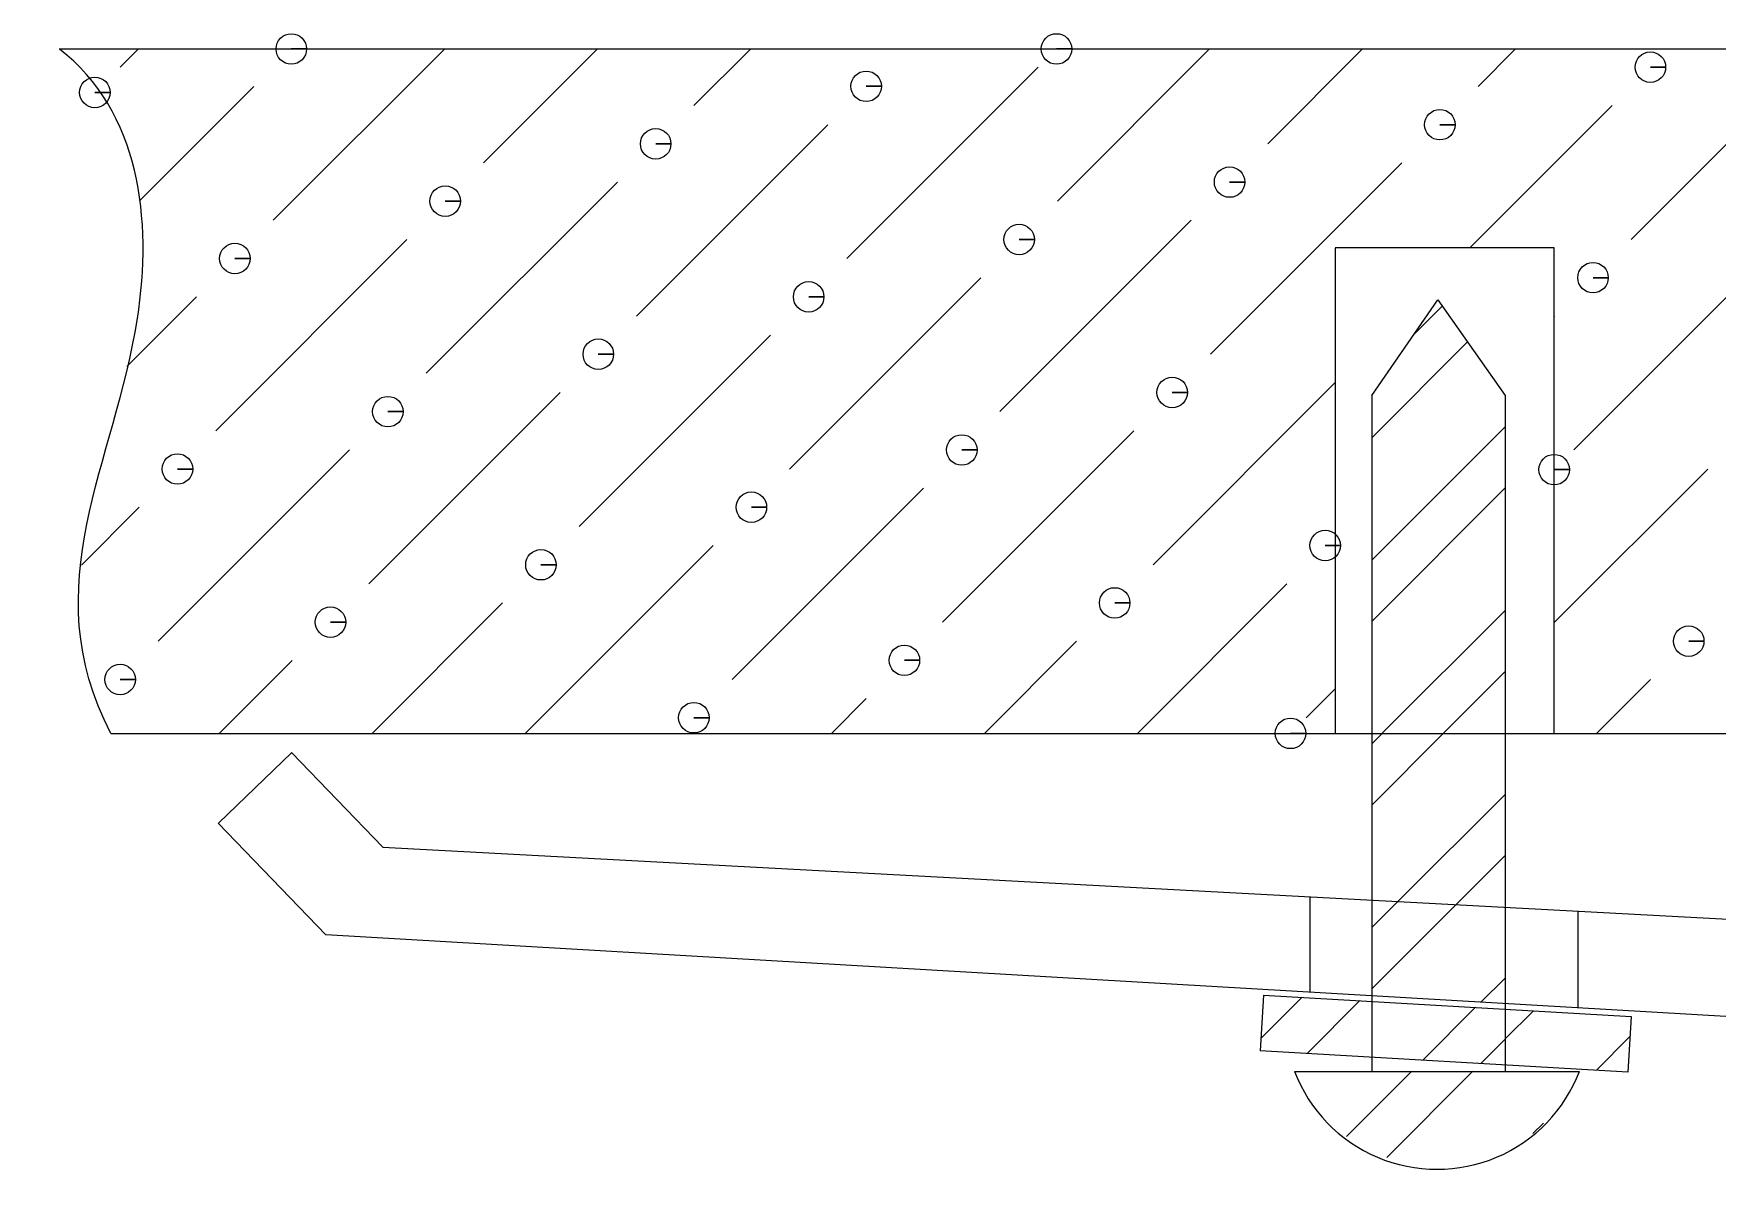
# Model space of a CAD drawing. Extents: x 2941 to 4341, y 9759 to 10726.
# Drawn here: x 3254.32 to 3285.1, y 10201.08 to 10221.91 of the extents above; entities that cross this region are included whole.
import ezdxf

# ---------------------------------------------------------------- set-up
doc = ezdxf.new("R2010")
doc.units = 0
doc.layers.add('尺寸標注', color=1, linetype='CONTINUOUS', lineweight=30)

msp = doc.modelspace()

# ---------------------------------------------------------------- linework, layer by layer
at = {"layer": '尺寸標注', "lineweight": 9}
for points, knots in [([(3259.02837, 10221.63133), (3259.02837, 10221.63133), (3259.30763, 10221.63133), (3259.30763, 10221.63133), (3259.30763, 10221.63133), (3259.30763, 10221.78538), (3259.18243, 10221.91059), (3259.02837, 10221.91059), (3259.02837, 10221.91059), (3258.87486, 10221.91059), (3258.74911, 10221.78538), (3258.74911, 10221.63133), (3258.74911, 10221.63133), (3258.74911, 10221.47781), (3258.87486, 10221.35261), (3259.02837, 10221.35261), (3259.02837, 10221.35261), (3259.18243, 10221.35261), (3259.30763, 10221.47781), (3259.30763, 10221.63133), (3259.30763, 10221.63133), (3259.30763, 10221.63133), (3259.02837, 10221.63133), (3259.02837, 10221.63133)], [0, 0, 0, 0, 0.14285714, 0.14285714, 0.14285714, 0.14285715, 0.28571429, 0.28571429, 0.28571429, 0.2857143, 0.42857143, 0.42857143, 0.42857143, 0.42857144, 0.57142857, 0.57142857, 0.57142857, 0.57142858, 0.71428571, 0.71428571, 0.71428571, 0.71428572, 1, 1, 1, 1]), ([(3273.02038, 10221.63187), (3273.02038, 10221.63187), (3273.29964, 10221.63187), (3273.29964, 10221.63187), (3273.29964, 10221.63187), (3273.29964, 10221.78593), (3273.17444, 10221.91113), (3273.02038, 10221.91113), (3273.02038, 10221.91113), (3272.86687, 10221.91113), (3272.74112, 10221.78593), (3272.74112, 10221.63187), (3272.74112, 10221.63187), (3272.74112, 10221.47836), (3272.86687, 10221.35315), (3273.02038, 10221.35315), (3273.02038, 10221.35315), (3273.17444, 10221.35315), (3273.29964, 10221.47836), (3273.29964, 10221.63187), (3273.29964, 10221.63187), (3273.29964, 10221.63187), (3273.02038, 10221.63187), (3273.02038, 10221.63187)], [0, 0, 0, 0, 0.14285714, 0.14285714, 0.14285714, 0.14285715, 0.28571429, 0.28571429, 0.28571429, 0.2857143, 0.42857143, 0.42857143, 0.42857143, 0.42857144, 0.57142857, 0.57142857, 0.57142857, 0.57142858, 0.71428571, 0.71428571, 0.71428571, 0.71428572, 1, 1, 1, 1]), ([(3255.72838, 10209.11892), (3254.31737, 10211.83588), (3255.80895, 10214.07489), (3256.21505, 10216.70203), (3256.21505, 10216.70203), (3256.49432, 10218.50608), (3256.26024, 10220.49468), (3254.7888, 10221.62915)], [0, 0, 0, 0, 0.33333333, 0.33333333, 0.33333333, 0.33333334, 1, 1, 1, 1]), ([(3283.88062, 10221.29926), (3283.88062, 10221.29926), (3284.15988, 10221.29926), (3284.15988, 10221.29926), (3284.15988, 10221.29926), (3284.15988, 10221.45277), (3284.03467, 10221.57852), (3283.88062, 10221.57852), (3283.88062, 10221.57852), (3283.7271, 10221.57852), (3283.6019, 10221.45277), (3283.6019, 10221.29926), (3283.6019, 10221.29926), (3283.6019, 10221.1452), (3283.7271, 10221.01999), (3283.88062, 10221.01999), (3283.88062, 10221.01999), (3284.03467, 10221.01999), (3284.15988, 10221.1452), (3284.15988, 10221.29926), (3284.15988, 10221.29926), (3284.15988, 10221.29926), (3283.88062, 10221.29926), (3283.88062, 10221.29926)], [0, 0, 0, 0, 0.14285714, 0.14285714, 0.14285714, 0.14285715, 0.28571429, 0.28571429, 0.28571429, 0.2857143, 0.42857143, 0.42857143, 0.42857143, 0.42857144, 0.57142857, 0.57142857, 0.57142857, 0.57142858, 0.71428571, 0.71428571, 0.71428571, 0.71428572, 1, 1, 1, 1]), ([(3269.54021, 10220.94868), (3269.54021, 10220.94868), (3269.81947, 10220.94868), (3269.81947, 10220.94868), (3269.81947, 10220.94868), (3269.81947, 10221.1022), (3269.69372, 10221.22795), (3269.54021, 10221.22795), (3269.54021, 10221.22795), (3269.38615, 10221.22795), (3269.26094, 10221.1022), (3269.26094, 10220.94868), (3269.26094, 10220.94868), (3269.26094, 10220.79462), (3269.38615, 10220.66942), (3269.54021, 10220.66942), (3269.54021, 10220.66942), (3269.69372, 10220.66942), (3269.81947, 10220.79462), (3269.81947, 10220.94868), (3269.81947, 10220.94868), (3269.81947, 10220.94868), (3269.54021, 10220.94868), (3269.54021, 10220.94868)], [0, 0, 0, 0, 0.14285714, 0.14285714, 0.14285714, 0.14285715, 0.28571429, 0.28571429, 0.28571429, 0.2857143, 0.42857143, 0.42857143, 0.42857143, 0.42857144, 0.57142857, 0.57142857, 0.57142857, 0.57142858, 0.71428571, 0.71428571, 0.71428571, 0.71428572, 1, 1, 1, 1]), ([(3255.4366, 10220.83709), (3255.4366, 10220.83709), (3255.71586, 10220.83709), (3255.71586, 10220.83709), (3255.71586, 10220.83709), (3255.71586, 10220.99114), (3255.59066, 10221.11635), (3255.4366, 10221.11635), (3255.4366, 10221.11635), (3255.28309, 10221.11635), (3255.15788, 10220.99114), (3255.15788, 10220.83709), (3255.15788, 10220.83709), (3255.15788, 10220.68357), (3255.28309, 10220.55837), (3255.4366, 10220.55837), (3255.4366, 10220.55837), (3255.59066, 10220.55837), (3255.71586, 10220.68357), (3255.71586, 10220.83709), (3255.71586, 10220.83709), (3255.71586, 10220.83709), (3255.4366, 10220.83709), (3255.4366, 10220.83709)], [0, 0, 0, 0, 0.14285714, 0.14285714, 0.14285714, 0.14285715, 0.28571429, 0.28571429, 0.28571429, 0.2857143, 0.42857143, 0.42857143, 0.42857143, 0.42857144, 0.57142857, 0.57142857, 0.57142857, 0.57142858, 0.71428571, 0.71428571, 0.71428571, 0.71428572, 1, 1, 1, 1]), ([(3280.03245, 10220.24753), (3280.03245, 10220.24753), (3280.31116, 10220.24753), (3280.31116, 10220.24753), (3280.31116, 10220.24753), (3280.31116, 10220.40104), (3280.18596, 10220.52679), (3280.03245, 10220.52679), (3280.03245, 10220.52679), (3279.87839, 10220.52679), (3279.75318, 10220.40104), (3279.75318, 10220.24753), (3279.75318, 10220.24753), (3279.75318, 10220.09402), (3279.87839, 10219.96827), (3280.03245, 10219.96827), (3280.03245, 10219.96827), (3280.18596, 10219.96827), (3280.31116, 10220.09402), (3280.31116, 10220.24753), (3280.31116, 10220.24753), (3280.31116, 10220.24753), (3280.03245, 10220.24753), (3280.03245, 10220.24753)], [0, 0, 0, 0, 0.14285714, 0.14285714, 0.14285714, 0.14285715, 0.28571429, 0.28571429, 0.28571429, 0.2857143, 0.42857143, 0.42857143, 0.42857143, 0.42857144, 0.57142857, 0.57142857, 0.57142857, 0.57142858, 0.71428571, 0.71428571, 0.71428571, 0.71428572, 1, 1, 1, 1]), ([(3265.69149, 10219.89695), (3265.69149, 10219.89695), (3265.97076, 10219.89695), (3265.97076, 10219.89695), (3265.97076, 10219.89695), (3265.97076, 10220.05047), (3265.84555, 10220.17622), (3265.69149, 10220.17622), (3265.69149, 10220.17622), (3265.53798, 10220.17622), (3265.41277, 10220.05047), (3265.41277, 10219.89695), (3265.41277, 10219.89695), (3265.41277, 10219.74344), (3265.53798, 10219.61769), (3265.69149, 10219.61769), (3265.69149, 10219.61769), (3265.84555, 10219.61769), (3265.97076, 10219.74344), (3265.97076, 10219.89695), (3265.97076, 10219.89695), (3265.97076, 10219.89695), (3265.69149, 10219.89695), (3265.69149, 10219.89695)], [0, 0, 0, 0, 0.14285714, 0.14285714, 0.14285714, 0.14285715, 0.28571429, 0.28571429, 0.28571429, 0.2857143, 0.42857143, 0.42857143, 0.42857143, 0.42857144, 0.57142857, 0.57142857, 0.57142857, 0.57142858, 0.71428571, 0.71428571, 0.71428571, 0.71428572, 1, 1, 1, 1]), ([(3276.18645, 10219.19852), (3276.18645, 10219.19852), (3276.46517, 10219.19852), (3276.46517, 10219.19852), (3276.46517, 10219.19852), (3276.46517, 10219.35204), (3276.33997, 10219.47724), (3276.18645, 10219.47724), (3276.18645, 10219.47724), (3276.03239, 10219.47724), (3275.90719, 10219.35204), (3275.90719, 10219.19852), (3275.90719, 10219.19852), (3275.90719, 10219.04447), (3276.03239, 10218.91926), (3276.18645, 10218.91926), (3276.18645, 10218.91926), (3276.33997, 10218.91926), (3276.46517, 10219.04447), (3276.46517, 10219.19852), (3276.46517, 10219.19852), (3276.46517, 10219.19852), (3276.18645, 10219.19852), (3276.18645, 10219.19852)], [0, 0, 0, 0, 0.14285714, 0.14285714, 0.14285714, 0.14285715, 0.28571429, 0.28571429, 0.28571429, 0.2857143, 0.42857143, 0.42857143, 0.42857143, 0.42857144, 0.57142857, 0.57142857, 0.57142857, 0.57142858, 0.71428571, 0.71428571, 0.71428571, 0.71428572, 1, 1, 1, 1]), ([(3261.84387, 10218.85013), (3261.84387, 10218.85013), (3262.12259, 10218.85013), (3262.12259, 10218.85013), (3262.12259, 10218.85013), (3262.12259, 10219.00418), (3261.99738, 10219.12939), (3261.84387, 10219.12939), (3261.84387, 10219.12939), (3261.68981, 10219.12939), (3261.5646, 10219.00418), (3261.5646, 10218.85013), (3261.5646, 10218.85013), (3261.5646, 10218.69661), (3261.68981, 10218.57141), (3261.84387, 10218.57141), (3261.84387, 10218.57141), (3261.99738, 10218.57141), (3262.12259, 10218.69661), (3262.12259, 10218.85013), (3262.12259, 10218.85013), (3262.12259, 10218.85013), (3261.84387, 10218.85013), (3261.84387, 10218.85013)], [0, 0, 0, 0, 0.14285714, 0.14285714, 0.14285714, 0.14285715, 0.28571429, 0.28571429, 0.28571429, 0.2857143, 0.42857143, 0.42857143, 0.42857143, 0.42857144, 0.57142857, 0.57142857, 0.57142857, 0.57142858, 0.71428571, 0.71428571, 0.71428571, 0.71428572, 1, 1, 1, 1]), ([(3272.33774, 10218.14897), (3272.33774, 10218.14897), (3272.61646, 10218.14897), (3272.61646, 10218.14897), (3272.61646, 10218.14897), (3272.61646, 10218.30303), (3272.49125, 10218.42824), (3272.33774, 10218.42824), (3272.33774, 10218.42824), (3272.18368, 10218.42824), (3272.05847, 10218.30303), (3272.05847, 10218.14897), (3272.05847, 10218.14897), (3272.05847, 10217.99546), (3272.18368, 10217.87025), (3272.33774, 10217.87025), (3272.33774, 10217.87025), (3272.49125, 10217.87025), (3272.61646, 10217.99546), (3272.61646, 10218.14897), (3272.61646, 10218.14897), (3272.61646, 10218.14897), (3272.33774, 10218.14897), (3272.33774, 10218.14897)], [0, 0, 0, 0, 0.14285714, 0.14285714, 0.14285714, 0.14285715, 0.28571429, 0.28571429, 0.28571429, 0.2857143, 0.42857143, 0.42857143, 0.42857143, 0.42857144, 0.57142857, 0.57142857, 0.57142857, 0.57142858, 0.71428571, 0.71428571, 0.71428571, 0.71428572, 1, 1, 1, 1]), ([(3257.99679, 10217.80112), (3257.99679, 10217.80112), (3258.27605, 10217.80112), (3258.27605, 10217.80112), (3258.27605, 10217.80112), (3258.27605, 10217.95518), (3258.15084, 10218.08038), (3257.99679, 10218.08038), (3257.99679, 10218.08038), (3257.84327, 10218.08038), (3257.71807, 10217.95518), (3257.71807, 10217.80112), (3257.71807, 10217.80112), (3257.71807, 10217.64761), (3257.84327, 10217.5224), (3257.99679, 10217.5224), (3257.99679, 10217.5224), (3258.15084, 10217.5224), (3258.27605, 10217.64761), (3258.27605, 10217.80112), (3258.27605, 10217.80112), (3258.27605, 10217.80112), (3257.99679, 10217.80112), (3257.99679, 10217.80112)], [0, 0, 0, 0, 0.14285714, 0.14285714, 0.14285714, 0.14285715, 0.28571429, 0.28571429, 0.28571429, 0.2857143, 0.42857143, 0.42857143, 0.42857143, 0.42857144, 0.57142857, 0.57142857, 0.57142857, 0.57142858, 0.71428571, 0.71428571, 0.71428571, 0.71428572, 1, 1, 1, 1]), ([(3282.83161, 10217.45054), (3282.83161, 10217.45054), (3283.11087, 10217.45054), (3283.11087, 10217.45054), (3283.11087, 10217.45054), (3283.11087, 10217.6046), (3282.98567, 10217.72981), (3282.83161, 10217.72981), (3282.83161, 10217.72981), (3282.6781, 10217.72981), (3282.55289, 10217.6046), (3282.55289, 10217.45054), (3282.55289, 10217.45054), (3282.55289, 10217.29703), (3282.6781, 10217.17182), (3282.83161, 10217.17182), (3282.83161, 10217.17182), (3282.98567, 10217.17182), (3283.11087, 10217.29703), (3283.11087, 10217.45054), (3283.11087, 10217.45054), (3283.11087, 10217.45054), (3282.83161, 10217.45054), (3282.83161, 10217.45054)], [0, 0, 0, 0, 0.14285714, 0.14285714, 0.14285714, 0.14285715, 0.28571429, 0.28571429, 0.28571429, 0.2857143, 0.42857143, 0.42857143, 0.42857143, 0.42857144, 0.57142857, 0.57142857, 0.57142857, 0.57142858, 0.71428571, 0.71428571, 0.71428571, 0.71428572, 1, 1, 1, 1]), ([(3268.48902, 10217.09997), (3268.48902, 10217.09997), (3268.76829, 10217.09997), (3268.76829, 10217.09997), (3268.76829, 10217.09997), (3268.76829, 10217.25403), (3268.64308, 10217.37923), (3268.48902, 10217.37923), (3268.48902, 10217.37923), (3268.33551, 10217.37923), (3268.2103, 10217.25403), (3268.2103, 10217.09997), (3268.2103, 10217.09997), (3268.2103, 10216.94645), (3268.33551, 10216.82125), (3268.48902, 10216.82125), (3268.48902, 10216.82125), (3268.64308, 10216.82125), (3268.76829, 10216.94645), (3268.76829, 10217.09997), (3268.76829, 10217.09997), (3268.76829, 10217.09997), (3268.48902, 10217.09997), (3268.48902, 10217.09997)], [0, 0, 0, 0, 0.14285714, 0.14285714, 0.14285714, 0.14285715, 0.28571429, 0.28571429, 0.28571429, 0.2857143, 0.42857143, 0.42857143, 0.42857143, 0.42857144, 0.57142857, 0.57142857, 0.57142857, 0.57142858, 0.71428571, 0.71428571, 0.71428571, 0.71428572, 1, 1, 1, 1]), ([(3264.64249, 10216.05096), (3264.64249, 10216.05096), (3264.92175, 10216.05096), (3264.92175, 10216.05096), (3264.92175, 10216.05096), (3264.92175, 10216.20447), (3264.796, 10216.33022), (3264.64249, 10216.33022), (3264.64249, 10216.33022), (3264.48843, 10216.33022), (3264.36322, 10216.20447), (3264.36322, 10216.05096), (3264.36322, 10216.05096), (3264.36322, 10215.8969), (3264.48843, 10215.7717), (3264.64249, 10215.7717), (3264.64249, 10215.7717), (3264.796, 10215.7717), (3264.92175, 10215.8969), (3264.92175, 10216.05096), (3264.92175, 10216.05096), (3264.92175, 10216.05096), (3264.64249, 10216.05096), (3264.64249, 10216.05096)], [0, 0, 0, 0, 0.14285714, 0.14285714, 0.14285714, 0.14285715, 0.28571429, 0.28571429, 0.28571429, 0.2857143, 0.42857143, 0.42857143, 0.42857143, 0.42857144, 0.57142857, 0.57142857, 0.57142857, 0.57142858, 0.71428571, 0.71428571, 0.71428571, 0.71428572, 1, 1, 1, 1]), ([(3275.1369, 10215.35253), (3275.1369, 10215.35253), (3275.41617, 10215.35253), (3275.41617, 10215.35253), (3275.41617, 10215.35253), (3275.41617, 10215.50604), (3275.29096, 10215.63125), (3275.1369, 10215.63125), (3275.1369, 10215.63125), (3274.98339, 10215.63125), (3274.85818, 10215.50604), (3274.85818, 10215.35253), (3274.85818, 10215.35253), (3274.85818, 10215.19847), (3274.98339, 10215.07327), (3275.1369, 10215.07327), (3275.1369, 10215.07327), (3275.29096, 10215.07327), (3275.41617, 10215.19847), (3275.41617, 10215.35253), (3275.41617, 10215.35253), (3275.41617, 10215.35253), (3275.1369, 10215.35253), (3275.1369, 10215.35253)], [0, 0, 0, 0, 0.14285714, 0.14285714, 0.14285714, 0.14285715, 0.28571429, 0.28571429, 0.28571429, 0.2857143, 0.42857143, 0.42857143, 0.42857143, 0.42857144, 0.57142857, 0.57142857, 0.57142857, 0.57142858, 0.71428571, 0.71428571, 0.71428571, 0.71428572, 1, 1, 1, 1]), ([(3260.79432, 10215.00196), (3260.79432, 10215.00196), (3261.07358, 10215.00196), (3261.07358, 10215.00196), (3261.07358, 10215.00196), (3261.07358, 10215.15547), (3260.94837, 10215.28067), (3260.79432, 10215.28067), (3260.79432, 10215.28067), (3260.6408, 10215.28067), (3260.5156, 10215.15547), (3260.5156, 10215.00196), (3260.5156, 10215.00196), (3260.5156, 10214.8479), (3260.6408, 10214.72269), (3260.79432, 10214.72269), (3260.79432, 10214.72269), (3260.94837, 10214.72269), (3261.07358, 10214.8479), (3261.07358, 10215.00196), (3261.07358, 10215.00196), (3261.07358, 10215.00196), (3260.79432, 10215.00196), (3260.79432, 10215.00196)], [0, 0, 0, 0, 0.14285714, 0.14285714, 0.14285714, 0.14285715, 0.28571429, 0.28571429, 0.28571429, 0.2857143, 0.42857143, 0.42857143, 0.42857143, 0.42857144, 0.57142857, 0.57142857, 0.57142857, 0.57142858, 0.71428571, 0.71428571, 0.71428571, 0.71428572, 1, 1, 1, 1]), ([(3271.28873, 10214.3008), (3271.28873, 10214.3008), (3271.56745, 10214.3008), (3271.56745, 10214.3008), (3271.56745, 10214.3008), (3271.56745, 10214.45432), (3271.44224, 10214.57952), (3271.28873, 10214.57952), (3271.28873, 10214.57952), (3271.13467, 10214.57952), (3271.00947, 10214.45432), (3271.00947, 10214.3008), (3271.00947, 10214.3008), (3271.00947, 10214.14675), (3271.13467, 10214.02154), (3271.28873, 10214.02154), (3271.28873, 10214.02154), (3271.44224, 10214.02154), (3271.56745, 10214.14675), (3271.56745, 10214.3008), (3271.56745, 10214.3008), (3271.56745, 10214.3008), (3271.28873, 10214.3008), (3271.28873, 10214.3008)], [0, 0, 0, 0, 0.14285714, 0.14285714, 0.14285714, 0.14285715, 0.28571429, 0.28571429, 0.28571429, 0.2857143, 0.42857143, 0.42857143, 0.42857143, 0.42857144, 0.57142857, 0.57142857, 0.57142857, 0.57142858, 0.71428571, 0.71428571, 0.71428571, 0.71428572, 1, 1, 1, 1]), ([(3256.94615, 10213.95241), (3256.94615, 10213.95241), (3257.22487, 10213.95241), (3257.22487, 10213.95241), (3257.22487, 10213.95241), (3257.22487, 10214.10646), (3257.09966, 10214.23167), (3256.94615, 10214.23167), (3256.94615, 10214.23167), (3256.79209, 10214.23167), (3256.66688, 10214.10646), (3256.66688, 10213.95241), (3256.66688, 10213.95241), (3256.66688, 10213.79889), (3256.79209, 10213.67369), (3256.94615, 10213.67369), (3256.94615, 10213.67369), (3257.09966, 10213.67369), (3257.22487, 10213.79889), (3257.22487, 10213.95241), (3257.22487, 10213.95241), (3257.22487, 10213.95241), (3256.94615, 10213.95241), (3256.94615, 10213.95241)], [0, 0, 0, 0, 0.14285714, 0.14285714, 0.14285714, 0.14285715, 0.28571429, 0.28571429, 0.28571429, 0.2857143, 0.42857143, 0.42857143, 0.42857143, 0.42857144, 0.57142857, 0.57142857, 0.57142857, 0.57142858, 0.71428571, 0.71428571, 0.71428571, 0.71428572, 1, 1, 1, 1]), ([(3282.12175, 10213.94097), (3282.12175, 10213.94097), (3282.40101, 10213.94097), (3282.40101, 10213.94097), (3282.40101, 10213.94097), (3282.40101, 10214.09503), (3282.27526, 10214.22024), (3282.12175, 10214.22024), (3282.12175, 10214.22024), (3281.96769, 10214.22024), (3281.84248, 10214.09503), (3281.84248, 10213.94097), (3281.84248, 10213.94097), (3281.84248, 10213.78746), (3281.96769, 10213.66225), (3282.12175, 10213.66225), (3282.12175, 10213.66225), (3282.27526, 10213.66225), (3282.40101, 10213.78746), (3282.40101, 10213.94097), (3282.40101, 10213.94097), (3282.40101, 10213.94097), (3282.12175, 10213.94097), (3282.12175, 10213.94097)], [0, 0, 0, 0, 0.14285714, 0.14285714, 0.14285714, 0.14285715, 0.28571429, 0.28571429, 0.28571429, 0.2857143, 0.42857143, 0.42857143, 0.42857143, 0.42857144, 0.57142857, 0.57142857, 0.57142857, 0.57142858, 0.71428571, 0.71428571, 0.71428571, 0.71428572, 1, 1, 1, 1]), ([(3267.44165, 10213.25398), (3267.44165, 10213.25398), (3267.72091, 10213.25398), (3267.72091, 10213.25398), (3267.72091, 10213.25398), (3267.72091, 10213.40803), (3267.59571, 10213.53324), (3267.44165, 10213.53324), (3267.44165, 10213.53324), (3267.28814, 10213.53324), (3267.16293, 10213.40803), (3267.16293, 10213.25398), (3267.16293, 10213.25398), (3267.16293, 10213.10046), (3267.28814, 10212.97471), (3267.44165, 10212.97471), (3267.44165, 10212.97471), (3267.59571, 10212.97471), (3267.72091, 10213.10046), (3267.72091, 10213.25398), (3267.72091, 10213.25398), (3267.72091, 10213.25398), (3267.44165, 10213.25398), (3267.44165, 10213.25398)], [0, 0, 0, 0, 0.14285714, 0.14285714, 0.14285714, 0.14285715, 0.28571429, 0.28571429, 0.28571429, 0.2857143, 0.42857143, 0.42857143, 0.42857143, 0.42857144, 0.57142857, 0.57142857, 0.57142857, 0.57142858, 0.71428571, 0.71428571, 0.71428571, 0.71428572, 1, 1, 1, 1]), ([(3277.93389, 10212.55282), (3277.93389, 10212.55282), (3278.21315, 10212.55282), (3278.21315, 10212.55282), (3278.21315, 10212.55282), (3278.21315, 10212.70688), (3278.08795, 10212.83209), (3277.93389, 10212.83209), (3277.93389, 10212.83209), (3277.78038, 10212.83209), (3277.65517, 10212.70688), (3277.65517, 10212.55282), (3277.65517, 10212.55282), (3277.65517, 10212.39931), (3277.78038, 10212.2741), (3277.93389, 10212.2741), (3277.93389, 10212.2741), (3278.08795, 10212.2741), (3278.21315, 10212.39931), (3278.21315, 10212.55282), (3278.21315, 10212.55282), (3278.21315, 10212.55282), (3277.93389, 10212.55282), (3277.93389, 10212.55282)], [0, 0, 0, 0, 0.14285714, 0.14285714, 0.14285714, 0.14285715, 0.28571429, 0.28571429, 0.28571429, 0.2857143, 0.42857143, 0.42857143, 0.42857143, 0.42857144, 0.57142857, 0.57142857, 0.57142857, 0.57142858, 0.71428571, 0.71428571, 0.71428571, 0.71428572, 1, 1, 1, 1]), ([(3263.59348, 10212.20225), (3263.59348, 10212.20225), (3263.8722, 10212.20225), (3263.8722, 10212.20225), (3263.8722, 10212.20225), (3263.8722, 10212.3563), (3263.74699, 10212.48151), (3263.59348, 10212.48151), (3263.59348, 10212.48151), (3263.43942, 10212.48151), (3263.31422, 10212.3563), (3263.31422, 10212.20225), (3263.31422, 10212.20225), (3263.31422, 10212.04873), (3263.43942, 10211.92353), (3263.59348, 10211.92353), (3263.59348, 10211.92353), (3263.74699, 10211.92353), (3263.8722, 10212.04873), (3263.8722, 10212.20225), (3263.8722, 10212.20225), (3263.8722, 10212.20225), (3263.59348, 10212.20225), (3263.59348, 10212.20225)], [0, 0, 0, 0, 0.14285714, 0.14285714, 0.14285714, 0.14285715, 0.28571429, 0.28571429, 0.28571429, 0.2857143, 0.42857143, 0.42857143, 0.42857143, 0.42857144, 0.57142857, 0.57142857, 0.57142857, 0.57142858, 0.71428571, 0.71428571, 0.71428571, 0.71428572, 1, 1, 1, 1]), ([(3274.08517, 10211.50382), (3274.08517, 10211.50382), (3274.36444, 10211.50382), (3274.36444, 10211.50382), (3274.36444, 10211.50382), (3274.36444, 10211.65733), (3274.23923, 10211.78308), (3274.08517, 10211.78308), (3274.08517, 10211.78308), (3273.93166, 10211.78308), (3273.80646, 10211.65733), (3273.80646, 10211.50382), (3273.80646, 10211.50382), (3273.80646, 10211.34976), (3273.93166, 10211.22455), (3274.08517, 10211.22455), (3274.08517, 10211.22455), (3274.23923, 10211.22455), (3274.36444, 10211.34976), (3274.36444, 10211.50382), (3274.36444, 10211.50382), (3274.36444, 10211.50382), (3274.08517, 10211.50382), (3274.08517, 10211.50382)], [0, 0, 0, 0, 0.14285714, 0.14285714, 0.14285714, 0.14285715, 0.28571429, 0.28571429, 0.28571429, 0.2857143, 0.42857143, 0.42857143, 0.42857143, 0.42857144, 0.57142857, 0.57142857, 0.57142857, 0.57142858, 0.71428571, 0.71428571, 0.71428571, 0.71428572, 1, 1, 1, 1]), ([(3259.74477, 10211.15324), (3259.74477, 10211.15324), (3260.02403, 10211.15324), (3260.02403, 10211.15324), (3260.02403, 10211.15324), (3260.02403, 10211.30675), (3259.89828, 10211.4325), (3259.74477, 10211.4325), (3259.74477, 10211.4325), (3259.59071, 10211.4325), (3259.4655, 10211.30675), (3259.4655, 10211.15324), (3259.4655, 10211.15324), (3259.4655, 10210.99918), (3259.59071, 10210.87398), (3259.74477, 10210.87398), (3259.74477, 10210.87398), (3259.89828, 10210.87398), (3260.02403, 10210.99918), (3260.02403, 10211.15324), (3260.02403, 10211.15324), (3260.02403, 10211.15324), (3259.74477, 10211.15324), (3259.74477, 10211.15324)], [0, 0, 0, 0, 0.14285714, 0.14285714, 0.14285714, 0.14285715, 0.28571429, 0.28571429, 0.28571429, 0.2857143, 0.42857143, 0.42857143, 0.42857143, 0.42857144, 0.57142857, 0.57142857, 0.57142857, 0.57142858, 0.71428571, 0.71428571, 0.71428571, 0.71428572, 1, 1, 1, 1]), ([(3284.58177, 10210.80539), (3284.58177, 10210.80539), (3284.86103, 10210.80539), (3284.86103, 10210.80539), (3284.86103, 10210.80539), (3284.86103, 10210.9589), (3284.73582, 10211.08411), (3284.58177, 10211.08411), (3284.58177, 10211.08411), (3284.42825, 10211.08411), (3284.30305, 10210.9589), (3284.30305, 10210.80539), (3284.30305, 10210.80539), (3284.30305, 10210.65133), (3284.42825, 10210.52612), (3284.58177, 10210.52612), (3284.58177, 10210.52612), (3284.73582, 10210.52612), (3284.86103, 10210.65133), (3284.86103, 10210.80539), (3284.86103, 10210.80539), (3284.86103, 10210.80539), (3284.58177, 10210.80539), (3284.58177, 10210.80539)], [0, 0, 0, 0, 0.14285714, 0.14285714, 0.14285714, 0.14285715, 0.28571429, 0.28571429, 0.28571429, 0.2857143, 0.42857143, 0.42857143, 0.42857143, 0.42857144, 0.57142857, 0.57142857, 0.57142857, 0.57142858, 0.71428571, 0.71428571, 0.71428571, 0.71428572, 1, 1, 1, 1]), ([(3270.23918, 10210.45481), (3270.23918, 10210.45481), (3270.51844, 10210.45481), (3270.51844, 10210.45481), (3270.51844, 10210.45481), (3270.51844, 10210.60832), (3270.39324, 10210.73353), (3270.23918, 10210.73353), (3270.23918, 10210.73353), (3270.08567, 10210.73353), (3269.96046, 10210.60832), (3269.96046, 10210.45481), (3269.96046, 10210.45481), (3269.96046, 10210.30075), (3270.08567, 10210.17555), (3270.23918, 10210.17555), (3270.23918, 10210.17555), (3270.39324, 10210.17555), (3270.51844, 10210.30075), (3270.51844, 10210.45481), (3270.51844, 10210.45481), (3270.51844, 10210.45481), (3270.23918, 10210.45481), (3270.23918, 10210.45481)], [0, 0, 0, 0, 0.14285714, 0.14285714, 0.14285714, 0.14285715, 0.28571429, 0.28571429, 0.28571429, 0.2857143, 0.42857143, 0.42857143, 0.42857143, 0.42857144, 0.57142857, 0.57142857, 0.57142857, 0.57142858, 0.71428571, 0.71428571, 0.71428571, 0.71428572, 1, 1, 1, 1]), ([(3255.89877, 10210.10424), (3255.89877, 10210.10424), (3256.17749, 10210.10424), (3256.17749, 10210.10424), (3256.17749, 10210.10424), (3256.17749, 10210.25775), (3256.05229, 10210.38295), (3255.89877, 10210.38295), (3255.89877, 10210.38295), (3255.74472, 10210.38295), (3255.61951, 10210.25775), (3255.61951, 10210.10424), (3255.61951, 10210.10424), (3255.61951, 10209.95018), (3255.74472, 10209.82497), (3255.89877, 10209.82497), (3255.89877, 10209.82497), (3256.05229, 10209.82497), (3256.17749, 10209.95018), (3256.17749, 10210.10424), (3256.17749, 10210.10424), (3256.17749, 10210.10424), (3255.89877, 10210.10424), (3255.89877, 10210.10424)], [0, 0, 0, 0, 0.14285714, 0.14285714, 0.14285714, 0.14285715, 0.28571429, 0.28571429, 0.28571429, 0.2857143, 0.42857143, 0.42857143, 0.42857143, 0.42857144, 0.57142857, 0.57142857, 0.57142857, 0.57142858, 0.71428571, 0.71428571, 0.71428571, 0.71428572, 1, 1, 1, 1]), ([(3266.39101, 10209.40526), (3266.39101, 10209.40526), (3266.66973, 10209.40526), (3266.66973, 10209.40526), (3266.66973, 10209.40526), (3266.66973, 10209.55932), (3266.54452, 10209.68452), (3266.39101, 10209.68452), (3266.39101, 10209.68452), (3266.23695, 10209.68452), (3266.11175, 10209.55932), (3266.11175, 10209.40526), (3266.11175, 10209.40526), (3266.11175, 10209.25175), (3266.23695, 10209.12654), (3266.39101, 10209.12654), (3266.39101, 10209.12654), (3266.54452, 10209.12654), (3266.66973, 10209.25175), (3266.66973, 10209.40526), (3266.66973, 10209.40526), (3266.66973, 10209.40526), (3266.39101, 10209.40526), (3266.39101, 10209.40526)], [0, 0, 0, 0, 0.14285714, 0.14285714, 0.14285714, 0.14285715, 0.28571429, 0.28571429, 0.28571429, 0.2857143, 0.42857143, 0.42857143, 0.42857143, 0.42857144, 0.57142857, 0.57142857, 0.57142857, 0.57142858, 0.71428571, 0.71428571, 0.71428571, 0.71428572, 1, 1, 1, 1]), ([(3277.29969, 10209.11946), (3277.29969, 10209.11946), (3277.57896, 10209.11946), (3277.57896, 10209.11946), (3277.57896, 10209.11946), (3277.57896, 10209.27298), (3277.45375, 10209.39873), (3277.29969, 10209.39873), (3277.29969, 10209.39873), (3277.14618, 10209.39873), (3277.02098, 10209.27298), (3277.02098, 10209.11946), (3277.02098, 10209.11946), (3277.02098, 10208.96595), (3277.14618, 10208.8402), (3277.29969, 10208.8402), (3277.29969, 10208.8402), (3277.45375, 10208.8402), (3277.57896, 10208.96595), (3277.57896, 10209.11946), (3277.57896, 10209.11946), (3277.57896, 10209.11946), (3277.29969, 10209.11946), (3277.29969, 10209.11946)], [0, 0, 0, 0, 0.14285714, 0.14285714, 0.14285714, 0.14285715, 0.28571429, 0.28571429, 0.28571429, 0.2857143, 0.42857143, 0.42857143, 0.42857143, 0.42857144, 0.57142857, 0.57142857, 0.57142857, 0.57142858, 0.71428571, 0.71428571, 0.71428571, 0.71428572, 1, 1, 1, 1]), ([(3277.37264, 10202.93975), (3277.64265, 10202.23206), (3278.19192, 10201.66537), (3278.88872, 10201.37032), (3278.88872, 10201.37032), (3279.58497, 10201.07636), (3280.37104, 10201.07636), (3281.06947, 10201.37032), (3281.06947, 10201.37032), (3281.76627, 10201.66537), (3282.31282, 10202.23206), (3282.58283, 10202.93975)], [0, 0, 0, 0, 0.25, 0.25, 0.25, 0.25000001, 0.5, 0.5, 0.5, 0.50000001, 1, 1, 1, 1])]:
    msp.add_open_spline(points, degree=3, knots=knots, dxfattribs=at)
for points in [[(3311.14334, 10221.62915), (3311.14334, 10221.62915), (3254.78608, 10221.62915), (3254.78608, 10221.62915)], [(3255.89823, 10221.29871), (3255.89823, 10221.29871), (3256.23084, 10221.63078), (3256.23084, 10221.63078)], [(3258.69467, 10218.49901), (3258.69467, 10218.49901), (3261.82699, 10221.63078), (3261.82699, 10221.63078)], [(3262.54339, 10219.54856), (3262.54339, 10219.54856), (3264.62398, 10221.63078), (3264.62398, 10221.63078)], [(3266.38992, 10220.59756), (3266.38992, 10220.59756), (3267.42369, 10221.63078), (3267.42369, 10221.63078)], [(3273.03726, 10218.84958), (3273.03726, 10218.84958), (3275.819, 10221.63133), (3275.819, 10221.63133)], [(3276.88434, 10219.89641), (3276.88434, 10219.89641), (3278.61599, 10221.63133), (3278.61599, 10221.63133)], [(3280.73251, 10220.94814), (3280.73251, 10220.94814), (3281.4157, 10221.63133), (3281.4157, 10221.63133)], [(3283.53167, 10218.14843), (3283.53167, 10218.14843), (3287.01185, 10221.63133), (3287.01185, 10221.63133)], [(3269.18963, 10217.80058), (3269.18963, 10217.80058), (3272.68777, 10221.29871), (3272.68777, 10221.29871)], [(3256.25534, 10218.85611), (3256.25534, 10218.85611), (3258.34518, 10220.94814), (3258.34518, 10220.94814)], [(3280.57845, 10217.99655), (3280.57845, 10217.99655), (3283.18164, 10220.59756), (3283.18164, 10220.59756)], [(3265.34092, 10216.74885), (3265.34092, 10216.74885), (3268.83906, 10220.24699), (3268.83906, 10220.24699)], [(3275.83479, 10216.05042), (3275.83479, 10216.05042), (3279.33293, 10219.54856), (3279.33293, 10219.54856)], [(3261.49438, 10215.70202), (3261.49438, 10215.70202), (3264.99252, 10219.19798), (3264.99252, 10219.19798)], [(3271.98662, 10215.00141), (3271.98662, 10215.00141), (3275.48639, 10218.49901), (3275.48639, 10218.49901)], [(3257.64567, 10214.65084), (3257.64567, 10214.65084), (3261.1438, 10218.14843), (3261.1438, 10218.14843)], [(3282.1212, 10217.99492), (3282.1212, 10217.99492), (3278.11408, 10217.99492), (3278.11408, 10217.99492)], [(3278.11408, 10217.99219), (3278.11408, 10217.99219), (3278.11408, 10209.11674), (3278.11408, 10209.11674)], [(3282.1212, 10209.11892), (3282.1212, 10209.11892), (3282.1212, 10217.99492), (3282.1212, 10217.99492)], [(3282.48049, 10214.30026), (3282.48049, 10214.30026), (3285.97863, 10217.80058), (3285.97863, 10217.80058)], [(3268.13954, 10213.95186), (3268.13954, 10213.95186), (3271.63767, 10217.45), (3271.63767, 10217.45)], [(3256.02071, 10215.82505), (3256.02071, 10215.82505), (3257.29563, 10217.09942), (3257.29563, 10217.09942)], [(3278.79019, 10215.29809), (3278.79019, 10215.29809), (3279.99107, 10217.04553), (3279.99107, 10217.04553)], [(3279.56537, 10216.42277), (3279.56537, 10216.42277), (3280.07382, 10216.9323), (3280.07382, 10216.9323)], [(3279.99379, 10217.0439), (3279.99379, 10217.0439), (3281.22571, 10215.29592), (3281.22571, 10215.29592)], [(3282.1212, 10216.74014), (3282.1212, 10216.74014), (3282.13263, 10216.74885), (3282.13263, 10216.74885)], [(3264.29191, 10212.90285), (3264.29191, 10212.90285), (3267.79005, 10216.40099), (3267.79005, 10216.40099)], [(3278.79291, 10214.53053), (3278.79291, 10214.53053), (3280.53871, 10216.27579), (3280.53871, 10216.27579)], [(3260.4432, 10211.85385), (3260.4432, 10211.85385), (3263.94297, 10215.35144), (3263.94297, 10215.35144)], [(3274.78578, 10212.2017), (3274.78578, 10212.2017), (3278.11408, 10215.53272), (3278.11408, 10215.53272)], [(3278.79019, 10215.29809), (3278.79019, 10215.29809), (3278.79019, 10202.94247), (3278.79019, 10202.94247)], [(3281.22571, 10215.29592), (3281.22571, 10215.29592), (3281.22571, 10202.93975), (3281.22571, 10202.93975)], [(3278.79291, 10212.2937), (3278.79291, 10212.2937), (3281.22571, 10214.7265), (3281.22571, 10214.7265)], [(3270.93707, 10211.1527), (3270.93707, 10211.1527), (3274.43521, 10214.65084), (3274.43521, 10214.65084)], [(3256.59666, 10210.8043), (3256.59666, 10210.8043), (3260.0948, 10214.30026), (3260.0948, 10214.30026)], [(3282.1212, 10211.14344), (3282.1212, 10211.14344), (3284.92962, 10213.95186), (3284.92962, 10213.95186)], [(3267.09053, 10210.10369), (3267.09053, 10210.10369), (3270.58867, 10213.60128), (3270.58867, 10213.60128)], [(3278.79291, 10211.17284), (3278.79291, 10211.17284), (3281.22571, 10213.60564), (3281.22571, 10213.60564)], [(3255.19054, 10212.19735), (3255.19054, 10212.19735), (3256.24608, 10213.25343), (3256.24608, 10213.25343)], [(3263.30714, 10209.11892), (3263.30714, 10209.11892), (3266.7405, 10212.55228), (3266.7405, 10212.55228)], [(3274.49999, 10209.11892), (3274.49999, 10209.11892), (3277.23491, 10211.85385), (3277.23491, 10211.85385)], [(3260.50798, 10209.11892), (3260.50798, 10209.11892), (3262.89233, 10211.50327), (3262.89233, 10211.50327)], [(3278.978, 10209.1211), (3278.978, 10209.1211), (3281.22571, 10211.36881), (3281.22571, 10211.36881)], [(3271.703, 10209.11892), (3271.703, 10209.11892), (3273.3862, 10210.8043), (3273.3862, 10210.8043)], [(3257.71099, 10209.11892), (3257.71099, 10209.11892), (3259.04525, 10210.45372), (3259.04525, 10210.45372)], [(3280.09886, 10209.1211), (3280.09886, 10209.1211), (3281.22571, 10210.24849), (3281.22571, 10210.24849)], [(3282.89585, 10209.11892), (3282.89585, 10209.11892), (3283.88007, 10210.10369), (3283.88007, 10210.10369)], [(3277.58495, 10209.40472), (3277.58495, 10209.40472), (3278.11408, 10209.93548), (3278.11408, 10209.93548)], [(3268.90384, 10209.11892), (3268.90384, 10209.11892), (3269.53966, 10209.75529), (3269.53966, 10209.75529)], [(3255.72566, 10209.11892), (3255.72566, 10209.11892), (3313.23319, 10209.11892), (3313.23319, 10209.11892)], [(3278.79291, 10208.93383), (3278.79291, 10208.93383), (3278.98017, 10209.1211), (3278.98017, 10209.1211)], [(3278.79291, 10207.81352), (3278.79291, 10207.81352), (3280.09886, 10209.1211), (3280.09886, 10209.1211)], [(3259.03654, 10208.76834), (3259.03654, 10208.76834), (3257.6952, 10207.476), (3257.6952, 10207.476)], [(3260.6996, 10207.04051), (3260.6996, 10207.04051), (3259.0349, 10208.77052), (3259.0349, 10208.77052)], [(3279.26597, 10206.04975), (3279.26597, 10206.04975), (3281.22843, 10208.00949), (3281.22843, 10208.00949)], [(3257.69248, 10207.47818), (3257.69248, 10207.47818), (3259.6593, 10205.43515), (3259.6593, 10205.43515)], [(3260.6996, 10207.04051), (3260.6996, 10207.04051), (3299.99513, 10204.93542), (3299.99513, 10204.93542)], [(3280.32858, 10205.9915), (3280.32858, 10205.9915), (3281.22843, 10206.89135), (3281.22843, 10206.89135)], [(3277.65626, 10206.13195), (3277.65626, 10206.13195), (3277.65626, 10204.38614), (3277.65626, 10204.38614)], [(3278.79291, 10205.57669), (3278.79291, 10205.57669), (3279.26597, 10206.04975), (3279.26597, 10206.04975)], [(3278.79291, 10204.45582), (3278.79291, 10204.45582), (3280.32858, 10205.9915), (3280.32858, 10205.9915)], [(3282.55398, 10205.87065), (3282.55398, 10205.87065), (3282.55398, 10204.10253), (3282.55398, 10204.10253)], [(3300.82966, 10203.03828), (3300.82966, 10203.03828), (3259.6593, 10205.43515), (3259.6593, 10205.43515)], [(3280.7815, 10204.20759), (3280.7815, 10204.20759), (3281.22843, 10204.6518), (3281.22843, 10204.6518)], [(3276.80377, 10204.33334), (3276.80377, 10204.33334), (3276.74552, 10203.31482), (3276.74552, 10203.31482)], [(3276.75913, 10203.54291), (3276.75913, 10203.54291), (3277.51146, 10204.29523), (3277.51146, 10204.29523)], [(3276.80377, 10204.33334), (3276.80377, 10204.33334), (3283.52949, 10203.94194), (3283.52949, 10203.94194)], [(3277.60509, 10203.268), (3277.60509, 10203.268), (3278.56917, 10204.23481), (3278.56917, 10204.23481)], [(3279.72161, 10203.1477), (3279.72161, 10203.1477), (3280.68569, 10204.11233), (3280.68569, 10204.11233)], [(3281.22571, 10203.53366), (3281.22571, 10203.53366), (3281.74123, 10204.04972), (3281.74123, 10204.04972)], [(3283.52732, 10203.94194), (3283.52732, 10203.94194), (3283.46961, 10202.9245), (3283.46961, 10202.9245)], [(3283.46961, 10202.9245), (3283.46961, 10202.9245), (3276.74335, 10203.31482), (3276.74335, 10203.31482)], [(3280.77932, 10203.08509), (3280.77932, 10203.08509), (3281.22843, 10203.53366), (3281.22843, 10203.53366)], [(3282.89367, 10202.96261), (3282.89367, 10202.96261), (3283.50772, 10203.57612), (3283.50772, 10203.57612)], [(3277.37264, 10202.93975), (3277.37264, 10202.93975), (3282.58283, 10202.93975), (3282.58283, 10202.93975)], [(3278.32366, 10201.75029), (3278.32366, 10201.75029), (3279.51584, 10202.94247), (3279.51584, 10202.94247)], [(3279.05856, 10201.36597), (3279.05856, 10201.36597), (3280.6367, 10202.94247), (3280.6367, 10202.94247)], [(3281.73252, 10201.80146), (3281.73252, 10201.80146), (3281.92414, 10201.99363), (3281.92414, 10201.99363)]]:
    msp.add_open_spline(points, degree=3, dxfattribs=at)

doc.saveas('drawing.dxf')
